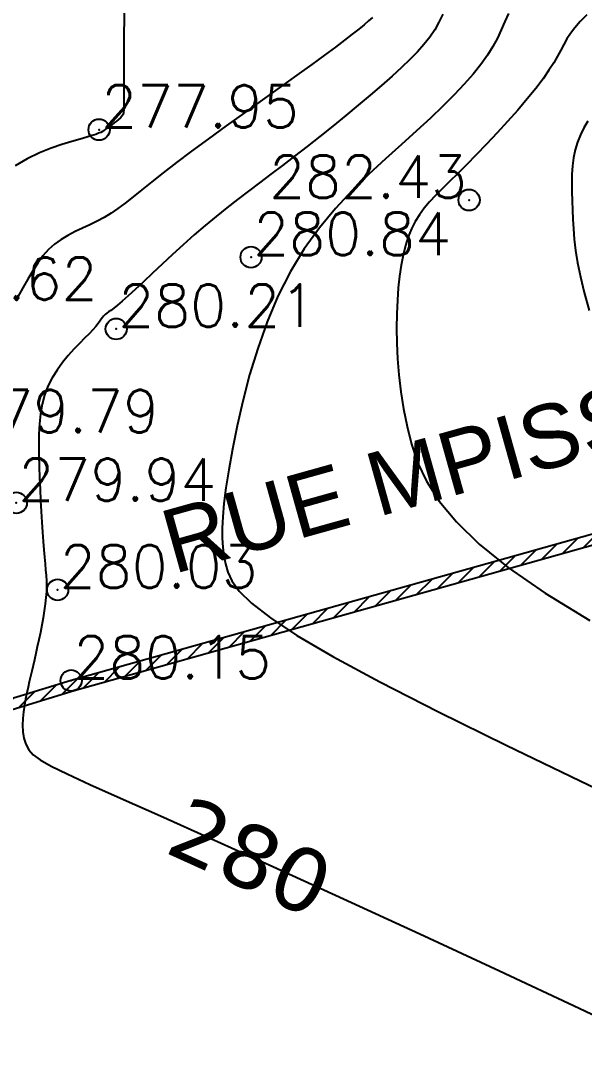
# Model space of a CAD drawing. Header units: millimetres. Extents: x 524954 to 526204, y 9523489 to 9524010.
# Drawn here: x 525592.6 to 525605.91, y 9523829.53 to 9523853.68 of the extents above; entities that cross this region are included whole.
import ezdxf
from ezdxf.enums import TextEntityAlignment as Align

# ---------------------------------------------------------------- set-up
doc = ezdxf.new("R2010")
doc.units = ezdxf.units.MM
doc.header["$PDMODE"] = 32
doc.header["$PDSIZE"] = 0.5
doc.linetypes.add('CACHE2', pattern=[4.7625, 3.175, -1.5875])
for name, color, linetype in [('Cloture', 7, 'Continuous'), ('CN_01_00', 3, 'Continuous'), ('CN_02_00', 4, 'Continuous'), ('CN_10_00', 1, 'Continuous'), ('Cotation Courbes de niveau', 7, 'Continuous'), ('Murs', 1, 'Continuous'), ('TopoAlt', 3, 'Continuous'), ('TOPOJIS', 7, 'Continuous'), ('Toponomie', 7, 'CACHE2')]:
    doc.layers.add(name, color=color, linetype=linetype)
doc.styles.add('Simplex 1.0', font='Simplex.shx', dxfattribs={"width": 0.99, "height": 1})
doc.styles.get("Standard").update_dxf_attribs({"font": 'arial.ttf'})
doc.styles.add('Verdana 1.0', font='verdana.ttf', dxfattribs={"width": 0.99, "height": 1})

# ---------------------------------------------------------------- blocks, each defined once
blk = doc.blocks.new('TCPOINT M')
at = {"color": 0}
blk.add_point((0, 0), dxfattribs=at)
at = {"layer": 'TopoAlt', "style": 'Simplex 1.0', "width": 0.99}
blk.add_attdef('ALT', (0.15, 0.15), '', height=1, dxfattribs=at)

msp = doc.modelspace()

# ---------------------------------------------------------------- hatches: boundary and pattern name
at = {"layer": 'Murs'}
h = msp.add_hatch(dxfattribs=at)
h.set_pattern_fill('_U', color=256, scale=0.25, angle=45, style=0, pattern_type=0)
h.set_pattern_definition([(45, (0, 0), (-0.1767766952966, 0.1767766952966), [])])
h.paths.add_polyline_path([(525615.901, 9523844.318), (525593.796, 9523838.116), (525591.227, 9523837.327), (525584.966, 9523835.576), (525585.034, 9523835.335), (525591.298, 9523837.087), (525593.867, 9523837.876), (525615.969, 9523844.077)])

# ---------------------------------------------------------------- linework, layer by layer
at = {"layer": 'Cloture', "flags": 128}
for points in [[(525615.901, 9523844.318), (525593.796, 9523838.116), (525591.227, 9523837.327), (525584.966, 9523835.576)], [(525615.969, 9523844.077), (525593.867, 9523837.876), (525591.298, 9523837.087), (525585.034, 9523835.335)]]:
    msp.add_lwpolyline(points, dxfattribs=at)
at = {"layer": 'CN_01_00', "flags": 128}
for points, elevation in [([(525600.904, 9523853.755), (525600.813, 9523853.675), (525600.706, 9523853.585), (525600.58, 9523853.481), (525600.429, 9523853.362), (525600.247, 9523853.222), (525600.03, 9523853.058), (525599.773, 9523852.868), (525599.47, 9523852.647), (525599.118, 9523852.393), (525598.728, 9523852.114), (525598.312, 9523851.816), (525597.883, 9523851.508), (525597.453, 9523851.198), (525597.034, 9523850.893), (525596.639, 9523850.602), (525596.281, 9523850.334), (525595.969, 9523850.093), (525595.698, 9523849.879), (525595.463, 9523849.691), (525595.257, 9523849.525), (525595.071, 9523849.379), (525594.9, 9523849.251), (525594.737, 9523849.138), (525594.574, 9523849.039), (525594.406, 9523848.949), (525594.234, 9523848.867), (525594.061, 9523848.786), (525593.889, 9523848.705), (525593.72, 9523848.617), (525593.557, 9523848.52), (525593.403, 9523848.41), (525593.259, 9523848.281), (525593.128, 9523848.132), (525593.007, 9523847.964), (525592.891, 9523847.781), (525592.776, 9523847.584), (525592.659, 9523847.378), (525592.536, 9523847.166)], 279), ([(525604.11, 9523853.853), (525604.025, 9523853.658), (525603.942, 9523853.465), (525603.851, 9523853.27), (525603.745, 9523853.07), (525603.614, 9523852.863), (525603.459, 9523852.646), (525603.277, 9523852.418), (525603.067, 9523852.179), (525602.83, 9523851.927), (525602.565, 9523851.661), (525602.27, 9523851.379), (525601.944, 9523851.08), (525601.589, 9523850.763), (525601.212, 9523850.425), (525600.822, 9523850.062), (525600.426, 9523849.671), (525600.034, 9523849.249), (525599.654, 9523848.792), (525599.296, 9523848.297), (525598.967, 9523847.761), (525598.674, 9523847.183), (525598.418, 9523846.574), (525598.196, 9523845.949), (525598.005, 9523845.323), (525597.844, 9523844.708), (525597.709, 9523844.121), (525597.6, 9523843.575), (525597.513, 9523843.084), (525597.447, 9523842.658), (525597.4, 9523842.293), (525597.371, 9523841.98), (525597.357, 9523841.709), (525597.359, 9523841.472), (525597.373, 9523841.259), (525597.4, 9523841.061), (525597.437, 9523840.87), (525597.489, 9523840.675), (525597.585, 9523840.464), (525597.762, 9523840.223), (525598.053, 9523839.938), (525598.495, 9523839.595), (525599.123, 9523839.181), (525599.972, 9523838.682), (525601.078, 9523838.084), (525602.458, 9523837.38), (525604.058, 9523836.593), (525605.806, 9523835.749), (525607.631, 9523834.877)], 281), ([(525605.987, 9523851.309), (525605.893, 9523851.154), (525605.809, 9523850.989), (525605.738, 9523850.816), (525605.684, 9523850.635), (525605.646, 9523850.447), (525605.622, 9523850.253), (525605.609, 9523850.054), (525605.604, 9523849.849), (525605.606, 9523849.641), (525605.613, 9523849.429), (525605.621, 9523849.214), (525605.63, 9523848.997), (525605.643, 9523848.77), (525605.663, 9523848.528), (525605.695, 9523848.263), (525605.742, 9523847.969), (525605.81, 9523847.639), (525605.9, 9523847.266), (525606.019, 9523846.843)], 283)]:
    msp.add_lwpolyline(points, dxfattribs=dict(at, elevation=elevation))
at = {"layer": 'CN_02_00', "flags": 128}
for points, elevation in [([(525595.047, 9523853.88), (525595.04, 9523853.196), (525595.038, 9523852.652), (525595.039, 9523852.239), (525595.04, 9523851.938), (525595.041, 9523851.729), (525595.038, 9523851.592), (525595.031, 9523851.509), (525595.016, 9523851.46), (525594.992, 9523851.426), (525594.957, 9523851.39), (525594.914, 9523851.351), (525594.864, 9523851.309), (525594.811, 9523851.267), (525594.756, 9523851.226), (525594.702, 9523851.186), (525594.651, 9523851.15), (525594.607, 9523851.118), (525594.57, 9523851.091), (525594.534, 9523851.068), (525594.495, 9523851.046), (525594.444, 9523851.024), (525594.377, 9523850.999), (525594.286, 9523850.969), (525594.165, 9523850.933), (525594.008, 9523850.888), (525593.81, 9523850.832), (525593.579, 9523850.761), (525593.321, 9523850.672), (525593.046, 9523850.561), (525592.761, 9523850.425), (525592.476, 9523850.26)], 278), ([(525605.959, 9523853.814), (525605.807, 9523853.658), (525605.68, 9523853.514), (525605.577, 9523853.378), (525605.492, 9523853.248), (525605.417, 9523853.119), (525605.345, 9523852.985), (525605.268, 9523852.842), (525605.179, 9523852.685), (525605.068, 9523852.509), (525604.929, 9523852.309), (525604.756, 9523852.083), (525604.555, 9523851.835), (525604.331, 9523851.573), (525604.091, 9523851.303), (525603.844, 9523851.032), (525603.596, 9523850.767), (525603.354, 9523850.514), (525603.125, 9523850.282), (525602.914, 9523850.074), (525602.723, 9523849.887), (525602.55, 9523849.717), (525602.393, 9523849.559), (525602.253, 9523849.408), (525602.127, 9523849.257), (525602.015, 9523849.104), (525601.915, 9523848.942), (525601.827, 9523848.767), (525601.75, 9523848.578), (525601.684, 9523848.374), (525601.628, 9523848.153), (525601.581, 9523847.914), (525601.543, 9523847.657), (525601.514, 9523847.381), (525601.492, 9523847.085), (525601.479, 9523846.767), (525601.474, 9523846.43), (525601.48, 9523846.076), (525601.498, 9523845.706), (525601.529, 9523845.323), (525601.576, 9523844.928), (525601.639, 9523844.523), (525601.72, 9523844.111), (525601.824, 9523843.691), (525601.97, 9523843.261), (525602.181, 9523842.815), (525602.478, 9523842.348), (525602.884, 9523841.856), (525603.421, 9523841.333), (525604.111, 9523840.775), (525604.978, 9523840.177), (525606.031, 9523839.536)], 282)]:
    msp.add_lwpolyline(points, dxfattribs=dict(at, elevation=elevation))
at = {"layer": 'CN_10_00', "elevation": 280, "flags": 128}
msp.add_lwpolyline([(525602.56, 9523853.831), (525602.473, 9523853.643), (525602.372, 9523853.464), (525602.254, 9523853.29), (525602.119, 9523853.117), (525601.964, 9523852.943), (525601.788, 9523852.762), (525601.589, 9523852.573), (525601.367, 9523852.371), (525601.12, 9523852.154), (525600.852, 9523851.923), (525600.568, 9523851.684), (525600.272, 9523851.44), (525599.969, 9523851.194), (525599.665, 9523850.95), (525599.362, 9523850.711), (525599.067, 9523850.482), (525598.782, 9523850.265), (525598.508, 9523850.058), (525598.241, 9523849.858), (525597.98, 9523849.661), (525597.724, 9523849.465), (525597.469, 9523849.266), (525597.215, 9523849.062), (525596.959, 9523848.849), (525596.7, 9523848.625), (525596.442, 9523848.395), (525596.189, 9523848.164), (525595.944, 9523847.938), (525595.713, 9523847.722), (525595.499, 9523847.521), (525595.306, 9523847.342), (525595.14, 9523847.189), (525595.001, 9523847.067), (525594.89, 9523846.972), (525594.801, 9523846.901), (525594.731, 9523846.848), (525594.678, 9523846.81), (525594.638, 9523846.781), (525594.606, 9523846.757), (525594.581, 9523846.734), (525594.558, 9523846.708), (525594.534, 9523846.677), (525594.507, 9523846.639), (525594.474, 9523846.592), (525594.431, 9523846.536), (525594.377, 9523846.47), (525594.307, 9523846.39), (525594.22, 9523846.297), (525594.114, 9523846.189), (525593.992, 9523846.066), (525593.861, 9523845.929), (525593.726, 9523845.779), (525593.591, 9523845.616), (525593.463, 9523845.44), (525593.347, 9523845.254), (525593.248, 9523845.056), (525593.17, 9523844.849), (525593.113, 9523844.631), (525593.073, 9523844.405), (525593.048, 9523844.171), (525593.035, 9523843.929), (525593.032, 9523843.68), (525593.035, 9523843.424), (525593.043, 9523843.163), (525593.053, 9523842.897), (525593.065, 9523842.629), (525593.077, 9523842.364), (525593.091, 9523842.105), (525593.106, 9523841.855), (525593.121, 9523841.618), (525593.136, 9523841.399), (525593.152, 9523841.2), (525593.168, 9523841.024), (525593.182, 9523840.868), (525593.195, 9523840.726), (525593.205, 9523840.595), (525593.212, 9523840.469), (525593.214, 9523840.344), (525593.211, 9523840.214), (525593.201, 9523840.076), (525593.185, 9523839.925), (525593.162, 9523839.764), (525593.135, 9523839.595), (525593.104, 9523839.422), (525593.07, 9523839.249), (525593.034, 9523839.077), (525592.998, 9523838.911), (525592.963, 9523838.754), (525592.929, 9523838.607), (525592.897, 9523838.469), (525592.867, 9523838.338), (525592.837, 9523838.21), (525592.808, 9523838.084), (525592.779, 9523837.956), (525592.751, 9523837.823), (525592.723, 9523837.684), (525592.695, 9523837.535), (525592.671, 9523837.38), (525592.653, 9523837.222), (525592.646, 9523837.063), (525592.653, 9523836.907), (525592.678, 9523836.756), (525592.725, 9523836.614), (525592.796, 9523836.484), (525592.901, 9523836.365), (525593.066, 9523836.242), (525593.323, 9523836.097), (525593.704, 9523835.912), (525594.239, 9523835.667), (525594.962, 9523835.344), (525595.903, 9523834.925), (525597.094, 9523834.391), (525598.55, 9523833.732), (525600.217, 9523832.971), (525602.025, 9523832.139), (525603.903, 9523831.267), (525605.781, 9523830.388), (525607.588, 9523829.531)], dxfattribs=at)

# ---------------------------------------------------------------- block references
at = {"layer": 'TOPOJIS'}
ref = msp.add_blockref('TCPOINT M', (525594.455, 9523851.109, 277.95), dxfattribs=at)
ref.add_attrib('ALT', '277.95', (525594.505, 9523851.159, 277.95), dxfattribs={"layer": 'TopoAlt', "height": 1, "style": 'Simplex 1.0', "width": 0.99})
ref = msp.add_blockref('TCPOINT M', (525603.183, 9523849.45, 282.43), dxfattribs=at)
ref.add_attrib('ALT', '282.43', dxfattribs={"layer": 'TopoAlt', "height": 1, "style": 'Simplex 1.0', "width": 0.99}).set_placement((525603.133, 9523849.5, 282.43), align=Align.RIGHT)
ref = msp.add_blockref('TCPOINT M', (525598.04, 9523848.102, 280.84), dxfattribs=at)
ref.add_attrib('ALT', '280.84', (525598.09, 9523848.152, 280.84), dxfattribs={"layer": 'TopoAlt', "height": 1, "style": 'Simplex 1.0', "width": 0.99})
ref = msp.add_blockref('TCPOINT M', (525589.7, 9523847.045, 277.62), dxfattribs=at)
ref.add_attrib('ALT', '277.62', (525589.75, 9523847.095, 277.62), dxfattribs={"layer": 'TopoAlt', "height": 1, "style": 'Simplex 1.0', "width": 0.99})
ref = msp.add_blockref('TCPOINT M', (525594.858, 9523846.409, 280.21), dxfattribs=at)
ref.add_attrib('ALT', '280.21', (525594.908, 9523846.459, 280.21), dxfattribs={"layer": 'TopoAlt', "height": 1, "style": 'Simplex 1.0', "width": 0.99})
ref = msp.add_blockref('TCPOINT M', (525591.152, 9523843.92, 279.79), dxfattribs=at)
ref.add_attrib('ALT', '279.79', (525591.202, 9523843.97, 279.79), dxfattribs={"layer": 'TopoAlt', "height": 1, "style": 'Simplex 1.0', "width": 0.99})
ref = msp.add_blockref('TCPOINT M', (525592.502, 9523842.307, 279.94), dxfattribs=at)
ref.add_attrib('ALT', '279.94', (525592.552, 9523842.357, 279.94), dxfattribs={"layer": 'TopoAlt', "height": 1, "style": 'Simplex 1.0', "width": 0.99})
ref = msp.add_blockref('TCPOINT M', (525593.477, 9523840.256, 280.03), dxfattribs=at)
ref.add_attrib('ALT', '280.03', (525593.527, 9523840.306, 280.03), dxfattribs={"layer": 'TopoAlt', "height": 1, "style": 'Simplex 1.0', "width": 0.99})
ref = msp.add_blockref('TCPOINT M', (525593.796, 9523838.116, 280.15), dxfattribs=at)
ref.add_attrib('ALT', '280.15', (525593.846, 9523838.166, 280.15), dxfattribs={"layer": 'TopoAlt', "height": 1, "style": 'Simplex 1.0', "width": 0.99})

# ---------------------------------------------------------------- texts
at = {"layer": 'Cotation Courbes de niveau', "style": 'Verdana 1.0', "width": 0.99}
msp.add_text('280', height=1.5, rotation=335.6434, dxfattribs=at).set_placement((525598.036, 9523833.965, 280), align=Align.MIDDLE_CENTER)
at = {"layer": 'Toponomie', "insert": (525582.683, 9523838.399), "char_height": 1.5, "width": 40.17376, "attachment_point": 1, "rotation": 15.6235}
msp.add_mtext('\\pxqc;RUE MPISSA', dxfattribs=at)

doc.saveas('drawing.dxf')
